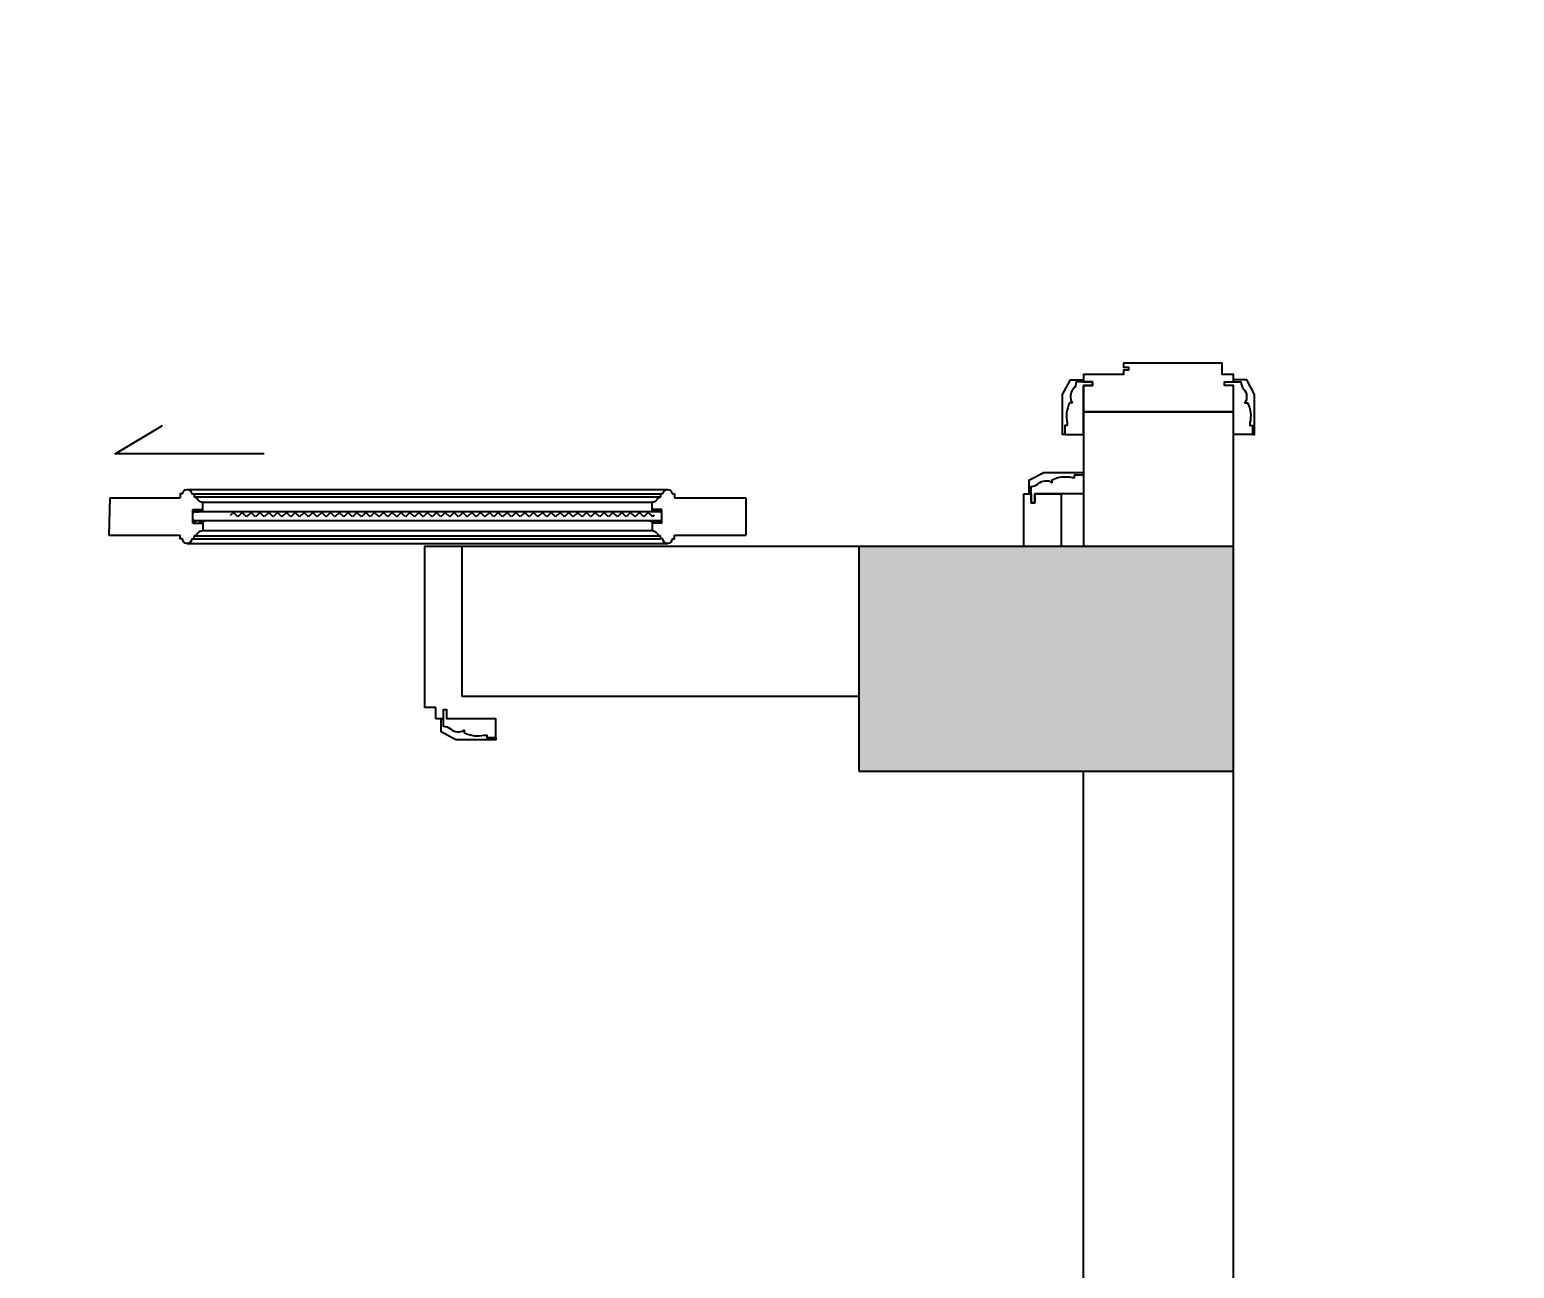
# Model space of a CAD drawing. Header units: millimetres. Extents: x 51249 to 2766742, y -599687 to -1280.
# Drawn here: x 78616 to 80598, y -128640 to -126986 of the extents above; entities that cross this region are included whole.
import ezdxf

# ---------------------------------------------------------------- set-up
doc = ezdxf.new("R2010")
doc.units = ezdxf.units.MM
doc.header["$LTSCALE"] = 10
doc.header["$PDMODE"] = 3
for name, color, linetype in [('A-土建墙（含管井、立管）', 6, 'Continuous'), ('A-土建柱', 6, 'Continuous'), ('A-土建柱填充', 251, 'Continuous'), ('D-Detail(节点图层)', 134, 'Continuous'), ('P-门', 2, 'Continuous'), ('P-门套', 3, 'Continuous')]:
    doc.layers.add(name, color=color, linetype=linetype)
doc.styles.add('DIM', font='SimSun.ttf', dxfattribs={"width": 0.7})
doc.dimstyles.new('25', dxfattribs={"dimscale": 25, "dimtxt": 2, "dimasz": 1, "dimexe": 1, "dimexo": 1, "dimgap": 0.5, "dimtad": 1, "dimdec": 0, "dimzin": 0, "dimdsep": 46, "dimtxsty": 'DIM', "dimblk": 'ARCHTICK', "dimcen": 0, "dimclrd": 5, "dimclre": 5, "dimclrt": 35, "dimadec": 0, "dimazin": 0, "dimtfac": 0.5, "dimtdec": 0, "dimtix": 1, "dimtmove": 2, "dimatfit": 2, "dimldrblk": 'A', "dimfxl": 0, "dimtolj": 1, "dimtzin": 0, "dimlwd": -1, "dimlwe": -1, "dimarcsym": 0})

# ---------------------------------------------------------------- blocks, each defined once
blk = doc.blocks.new('A$C561F020B')
at = {"layer": 'P-门套', "color": 251, "elevation": 0}
for points in [[(0, 253.6), (0, 256.6), (53, 256.6), (73, 246), (73, 228.3)], [(0, 3), (0, 0), (53, 0), (73, 10.6), (73, 28.3)]]:
    blk.add_lwpolyline(points, dxfattribs=at)
at = {"layer": 'P-门套', "elevation": 0}
for points in [[(70, 228.3), (70, 238.3, -0.167877), (60.4, 242.1, 0.333169), (42, 243.6), (42, 247, 0.180635), (15.3, 250.3), (12, 250.3), (12, 253.6), (0, 253.6), (0, 228.3), (65, 228.3), (65, 216.3), (70, 216.3), (70, 228.3), (70, 238.3)], [(70, 28.3), (70, 18.3, 0.167877), (60.4, 14.5, -0.333169), (42, 13), (42, 9.7, -0.180635), (15.3, 6.3), (12, 6.3), (12, 3), (0, 3), (0, 28.3), (65, 28.3), (65, 40.3), (70, 40.3), (70, 28.3), (70, 18.3)]]:
    blk.add_lwpolyline(points, format="xyb", dxfattribs=at)
blk.add_lwpolyline([(30, 28.3), (65, 28.3), (65, 40.3), (70, 40.3), (70, 28.3), (80, 28.3), (80, 43.3), (95, 43.3), (95, 175.3), (89.5, 175.3), (89.5, 168.3), (85.5, 168.3), (85.5, 175.3), (80, 175.3), (80, 228.3), (70, 228.3), (70, 216.3), (65, 216.3), (65, 228.3), (30, 228.3), (30, 28.3)], dxfattribs=at)
blk = doc.blocks.new('A$C61037DDF')
at = {"layer": 'P-门'}
h = blk.add_hatch(dxfattribs=at)
h.set_pattern_fill('AR-SAND', color=251, scale=0.01, angle=180, style=0)
h.set_pattern_definition([(232.5, (30.0002, 732.07565), (-0.489413, 0.016), [0, -0.38608, 0, -0.4318, 0, -0.41275]), (262.5, (30.0002, 732.07565), (-0.716825, -0.449523), [0, -0.20828, 0, -0.34798, 0, -0.13335]), (302.5, (30.0002, 732.38807), (-0.001437, -0.790992), [0, -0.127, 0, -0.4572, 0, -0.5969]), (312.5, (30.0002, 732.3881), (-0.22293, -0.763556), [0, -0.0635, 0, -0.29972, 0, -0.3429])])
h.paths.add_polyline_path([(27, 732.1), (27.1, 731), (27.3, 729.6), (27.7, 728.9), (27.9, 728.6), (28.1, 728.4), (28.5, 728.3), (28.7, 728.3), (29, 728.5), (29.2, 728.8), (29.4, 729.1), (29.6, 729.5), (29.7, 729.8), (29.8, 730.1), (29.9, 730.5), (29.9, 730.7), (29.9, 731), (30, 731.4), (30, 732), (30, 722), (29.9, 722.9), (29.5, 723.7), (29.1, 724.1), (28.8, 724.4), (28.5, 724.6), (28, 724.8), (27.6, 724.9), (27.3, 725), (27, 725)])
h = blk.add_hatch(dxfattribs=at)
h.set_pattern_fill('AR-SAND', color=251, scale=0.01, angle=180, style=0)
h.set_pattern_definition([(307.5, (42.0002, 732.07565), (0.489413, 0.016), [0, -0.38608, 0, -0.4318, 0, -0.41275]), (277.5, (42.0002, 732.07565), (0.716825, -0.449523), [0, -0.20828, 0, -0.34798, 0, -0.13335]), (237.5, (42.0002, 732.38807), (0.001437, -0.790992), [0, -0.127, 0, -0.4572, 0, -0.5969]), (227.5, (42.0002, 732.3881), (0.22293, -0.763556), [0, -0.0635, 0, -0.29972, 0, -0.3429])])
h.paths.add_polyline_path([(45, 732.1), (44.9, 731), (44.7, 729.6), (44.3, 728.9), (44.1, 728.6), (43.9, 728.4), (43.5, 728.3), (43.3, 728.3), (43, 728.5), (42.8, 728.8), (42.6, 729.1), (42.4, 729.5), (42.3, 729.8), (42.2, 730.1), (42.1, 730.5), (42.1, 730.7), (42.1, 731), (42, 731.4), (42, 732), (42, 722), (42.1, 722.9), (42.5, 723.7), (42.9, 724.1), (43.2, 724.4), (43.5, 724.6), (44, 724.8), (44.4, 724.9), (44.7, 725), (45, 725)])
h = blk.add_hatch(dxfattribs=at)
h.set_pattern_fill('ZIGZAG', color=251, scale=66.666667, angle=-45, style=0)
h.set_pattern_definition([(135, (39.217, 113.927), (-2e-15, 11.78511), [8.33333, -8.33333]), (45, (33.325, 119.819), (11.78511, 2e-15), [8.33333, -8.33333])])
h.paths.add_polyline_path([(30, 688.1), (42, 688.1), (42, 122), (30, 122)])
h = blk.add_hatch(dxfattribs=at)
h.set_pattern_fill('AR-SAND', color=251, scale=0.01, angle=180, style=0)
h.set_pattern_definition([(127.5, (30.0002, 117.92446), (-0.489413, -0.016), [0, -0.38608, 0, -0.4318, 0, -0.41275]), (97.5, (30.0002, 117.92446), (-0.716825, 0.449523), [0, -0.20828, 0, -0.34798, 0, -0.13335]), (57.5, (30.0002, 117.61204), (-0.001437, 0.790992), [0, -0.127, 0, -0.4572, 0, -0.5969]), (47.5, (30.0002, 117.61204), (-0.22293, 0.763556), [0, -0.0635, 0, -0.29972, 0, -0.3429])])
h.paths.add_polyline_path([(27, 117.9), (27.1, 119), (27.3, 120.4), (27.7, 121.1), (27.9, 121.4), (28.1, 121.6), (28.5, 121.7), (28.7, 121.7), (29, 121.5), (29.2, 121.2), (29.4, 120.9), (29.6, 120.5), (29.7, 120.2), (29.8, 119.9), (29.9, 119.5), (29.9, 119.3), (29.9, 119), (30, 118.6), (30, 118), (30, 128), (29.9, 127.1), (29.5, 126.3), (29.1, 125.9), (28.8, 125.6), (28.5, 125.4), (28, 125.2), (27.6, 125.1), (27.3, 125), (27, 125)])
h = blk.add_hatch(dxfattribs=at)
h.set_pattern_fill('AR-SAND', color=251, scale=0.01, angle=180, style=0)
h.set_pattern_definition([(52.5, (42.0002, 117.92446), (0.489413, -0.016), [0, -0.38608, 0, -0.4318, 0, -0.41275]), (82.5, (42.0002, 117.92446), (0.716825, 0.449523), [0, -0.20828, 0, -0.34798, 0, -0.13335]), (122.5, (42.0002, 117.61204), (0.001437, 0.790992), [0, -0.127, 0, -0.4572, 0, -0.5969]), (132.5, (42.0002, 117.61204), (0.22293, 0.763556), [0, -0.0635, 0, -0.29972, 0, -0.3429])])
h.paths.add_polyline_path([(45, 117.9), (44.9, 119), (44.7, 120.4), (44.3, 121.1), (44.1, 121.4), (43.9, 121.6), (43.5, 121.7), (43.3, 121.7), (43, 121.5), (42.8, 121.2), (42.6, 120.9), (42.4, 120.5), (42.3, 120.2), (42.2, 119.9), (42.1, 119.5), (42.1, 119.3), (42.1, 119), (42, 118.6), (42, 118), (42, 128), (42.1, 127.1), (42.5, 126.3), (42.9, 125.9), (43.2, 125.6), (43.5, 125.4), (44, 125.2), (44.4, 125.1), (44.7, 125), (45, 125)])
for p, q in [((11, 849.1, 0), (61, 850.1, 0)), ((11, 849.1), (11, 755, 0)), ((61, 850.1), (61, 755, 0)), ((0, 746.3, 0), (0, 103.8, 0)), ((6, 739.5, 0), (6, 736.3, 0)), ((6, 736.3, 0), (10, 736.3, 0)), ((66, 736.3, 0), (62, 736.3, 0)), ((66, 739.5, 0), (66, 736.3, 0)), ((72, 746.3, 0), (72, 103.8, 0)), ((6, 110.5, 0), (6, 113.8, 0)), ((6, 113.8, 0), (10, 113.8, 0)), ((66, 113.8, 0), (62, 113.8, 0)), ((66, 110.5, 0), (66, 113.8, 0)), ((11, 95, 0), (11, 0, 0)), ((61, 95, 0), (61, 0, 0)), ((11, 0, 0), (61, 0, 0))]:
    blk.add_line(p, q, dxfattribs=at)
at = {"layer": 'P-门', "color": 251}
for p, q in [((6, 736.3, 0), (6, 113.8, 0)), ((10, 736.3, 0), (10, 113.8, 0)), ((62, 736.3, 0), (62, 113.8, 0)), ((66, 736.3, 0), (66, 113.8, 0)), ((17.2, 725, 0), (17.2, 125, 0)), ((54.8, 725, 0), (54.8, 125, 0))]:
    blk.add_line(p, q, dxfattribs=at)
at = {"layer": 'P-门', "color": 1}
for p, q in [((30, 735.8, 0), (32.1, 738.1, 0)), ((30, 114.2, 0), (30, 735.8, 0)), ((42, 735.8, 0), (39.9, 738.1, 0)), ((42, 114.2, 0), (42, 735.8, 0)), ((30, 114.2, 0), (32.1, 111.9, 0)), ((42, 114.2, 0), (39.9, 111.9, 0))]:
    blk.add_line(p, q, dxfattribs=at)
at = {"layer": 'P-门', "elevation": 0}
for points in [[(6, 752), (6, 755), (11, 755)], [(66, 752), (66, 755), (61, 755)], [(27, 738.1), (27, 725), (17.2, 725)], [(45, 738.1), (27, 738.1)], [(45, 738.1), (45, 725), (54.8, 725)], [(27, 111.9), (27, 125), (17.2, 125)], [(45, 111.9), (45, 125), (54.8, 125)], [(45, 111.9), (27, 111.9)], [(6, 98), (6, 95), (11, 95)], [(66, 98), (66, 95), (61, 95)]]:
    blk.add_lwpolyline(points, dxfattribs=at)
at = {"layer": 'P-门'}
for centre, radius, start, end in [((6.3, 745.8, 0), 6.26, 92.3383, 267.6617), ((15.1, 736.7, 0), 5.15, 184.9244, 233.5571), ((56.9, 736.7, 0), 5.15, 306.4429, 355.0756), ((65.7, 745.8, 0), 6.26, 272.3383, 87.6617), ((-43.9, 649.9, 0), 99.8, 54.4029, 55.8996), ((8.9, 724.7, 0), 8.29, 2.2828, 50.4186), ((27, 722, 0), 3, 0, 90), ((45, 722, 0), 3, 90, 180), ((63.1, 724.7, 0), 8.29, 129.5814, 177.7172), ((115.8, 649.9, 0), 99.8, 124.1004, 125.5971), ((-43.8, 200.1, 0), 99.8, 304.1004, 305.5971), ((8.9, 125.3, 0), 8.29, 309.5814, 357.7172), ((27, 128, 0), 3, 270, 0), ((45, 128, 0), 3, 180, 270), ((63.1, 125.3, 0), 8.29, 182.2828, 230.4186), ((115.8, 200.1, 0), 99.8, 234.4029, 235.8996), ((6.3, 104.3, 0), 6.26, 92.3383, 267.6617), ((15.1, 113.3, 0), 5.15, 126.4429, 175.0756), ((56.9, 113.3, 0), 5.15, 4.9244, 53.5571), ((65.7, 104.3, 0), 6.26, 272.3383, 87.6617)]:
    blk.add_arc(centre, radius, start, end, dxfattribs=at)
for centre, ratio in [((28.5, 732.1, 0), 0.393869), ((43.5, 732.1, 0), 0.394045)]:
    blk.add_ellipse(centre, major_axis=(0, 3.81), ratio=ratio, start_param=3.141593, end_param=9.424778, dxfattribs=at)
at = {"layer": 'P-门', "extrusion": (0, 0, -1)}
for centre, ratio in [((28.5, 117.9, 0), 0.393869), ((43.5, 117.9, 0), 0.394045)]:
    blk.add_ellipse(centre, major_axis=(0, 3.81), ratio=ratio, dxfattribs=at)
blk = doc.blocks.new('_ArchTick')
at = {"color": 0, "linetype": 'ByBlock', "const_width": 0.15}
blk.add_lwpolyline([(-0.5, -0.5), (0.5, 0.5)], dxfattribs=at)
blk = doc.blocks.new('*D1063')
at = {"layer": 'D-Detail(节点图层)', "color": 5, "ltscale": 0.15}
for p, q in [((2766617, -121582.1), (2766742, -121582.1)), ((2766717, -121582.1), (2766717, -599673.1)), ((2766698.3, -599673.1), (2766742, -599673.1))]:
    blk.add_line(p, q, dxfattribs=at)
at = {"layer": 'Defpoints', "color": 0, "ltscale": 0.15}
for p in [(55453.8, -121582.1), (2766673.3, -599673.1), (2766717, -599673.1)]:
    blk.add_point(p, dxfattribs=at)
at = {"layer": 'D-Detail(节点图层)', "color": 5, "ltscale": 0.15, "xscale": 25, "yscale": 25, "zscale": 25}
for p, rotation in [((2766717, -121582.1), 90), ((2766717, -599673.1), 270)]:
    blk.add_blockref('_ArchTick', p, dxfattribs=dict(at, rotation=rotation))
at = {"layer": 'D-Detail(节点图层)', "color": 35, "ltscale": 0.15, "insert": (2766679.5, -360627.6), "char_height": 50, "attachment_point": 5, "rotation": 90, "style": 'DIM'}
blk.add_mtext('\\A1;478091', dxfattribs=at)
blk = doc.blocks.new('A')
for p, q in [((-1.435, 1.148), (-1.09, 1.437)), ((-1.435, 1.148), (-0.369, 0)), ((-1.09, 1.437), (0, 0)), ((-0.369, 0), (-2.127, 0)), ((-1.435, -1.148), (-0.369, 0)), ((-1.09, -1.437), (0, 0)), ((-1.435, -1.148), (-1.09, -1.437))]:
    blk.add_line(p, q)
for points in [[(-1.435, 1.148), (-1.09, 1.437), (-0.369, 0), (0, 0)], [(-1.435, -1.148), (-1.09, -1.437), (-0.369, 0), (0, 0)]]:
    blk.add_solid(points)

msp = doc.modelspace()

# ---------------------------------------------------------------- hatches: boundary and pattern name
at = {"layer": 'A-土建柱填充'}
h = msp.add_hatch(color=256, dxfattribs=at)
h.dxf.hatch_style = 1
h.paths.add_polyline_path([(79722.7, -127976), (80222.7, -127976), (80222.7, -127676), (79722.7, -127676)])

# ---------------------------------------------------------------- linework, layer by layer
at = {"layer": 'A-土建墙（含管井、立管）', "color": 6}
for p, q in [((80022.7, -127496.5), (80022.7, -127676)), ((80222.7, -127496.5), (80022.7, -127496.5)), ((80222.7, -130366.5), (80222.7, -127496.5)), ((79722.7, -127676), (79192.7, -127676)), ((79192.7, -127676), (79192.7, -127876)), ((79192.7, -127876), (79722.7, -127876)), ((80022.7, -129426), (80022.7, -127976))]:
    msp.add_line(p, q, dxfattribs=at)
at = {"layer": 'A-土建柱'}
msp.add_lwpolyline([(79722.7, -127976), (80222.7, -127976), (80222.7, -127676), (79722.7, -127676), (79722.7, -127976)], dxfattribs=at)
at = {"layer": 'P-门', "linetype": 'ByBlock', "ltscale": 0.15}
msp.add_lwpolyline([(78928.8, -127552.6), (78729.7, -127552.6), (78792.7, -127514.5)], dxfattribs=at)
at = {"layer": 'P-门套'}
for p, q in [((79942.7, -127676), (79942.7, -127606)), ((79942.7, -127606), (79952.7, -127606)), ((79952.7, -127606), (79952.7, -127618)), ((79957.7, -127618), (79957.7, -127606)), ((79957.7, -127606), (79992.7, -127606)), ((79992.7, -127606), (79992.7, -127676)), ((79952.7, -127618), (79957.7, -127618)), ((79157.7, -127891), (79142.7, -127891)), ((79157.7, -127906), (79157.7, -127891)), ((79167.7, -127906), (79157.7, -127906)), ((79172.7, -127894), (79167.7, -127894)), ((79167.7, -127894), (79167.7, -127906)), ((79172.7, -127906), (79172.7, -127894)), ((79207.7, -127906), (79172.7, -127906))]:
    msp.add_line(p, q, dxfattribs=at)
at = {"layer": 'P-门套', "color": 251, "elevation": 0}
for points in [[(80022.7, -127580.7), (80022.7, -127577.7), (79969.7, -127577.7), (79949.7, -127588.2), (79949.7, -127606)], [(79237.7, -127931.3), (79237.7, -127934.3), (79184.7, -127934.3), (79164.7, -127923.7), (79164.7, -127906)]]:
    msp.add_lwpolyline(points, dxfattribs=at)
at = {"layer": 'P-门套', "elevation": 0}
for points in [[(79952.7, -127606), (79952.7, -127596, 0.167877), (79962.4, -127592.2, -0.333169), (79980.7, -127590.6), (79980.7, -127587.3, -0.180635), (80007.4, -127584), (80010.7, -127584), (80010.7, -127580.7), (80022.7, -127580.7), (80022.7, -127606), (79957.7, -127606), (79957.7, -127618), (79952.7, -127618), (79952.7, -127606), (79952.7, -127596)], [(79167.7, -127906), (79167.7, -127916, -0.167877), (79177.4, -127919.7, 0.333169), (79195.7, -127921.3), (79195.7, -127924.6, 0.180635), (79222.4, -127927.9), (79225.7, -127927.9), (79225.7, -127931.3), (79237.7, -127931.3), (79237.7, -127906), (79172.7, -127906), (79172.7, -127894), (79167.7, -127894), (79167.7, -127906), (79167.7, -127916)]]:
    msp.add_lwpolyline(points, format="xyb", dxfattribs=at)
at = {"layer": 'P-门套'}
msp.add_lwpolyline([(79192.7, -127676), (79142.7, -127676), (79142.7, -127891)], dxfattribs=at)

# ---------------------------------------------------------------- block references
at = {"ltscale": 0.15, "rotation": 90}
msp.add_blockref('A$C561F020B', (80251, -127526.5, 0), dxfattribs=at)
at = {"layer": 'P-门', "linetype": 'ByBlock', "ltscale": 0.15, "xscale": -1, "rotation": 90}
msp.add_blockref('A$C61037DDF', (79571.5, -127600), dxfattribs=at)

# ---------------------------------------------------------------- dimensions: what is measured, and where the dimension line sits
at = {"layer": 'D-Detail(节点图层)', "color": 251, "ltscale": 0.15}
dim = msp.add_linear_dim(base=(2766717, -599673.1), p1=(55453.8, -121582.1), p2=(2766673.3, -599673.1), angle=90, dimstyle='25', dxfattribs=at)
dim.commit()
dim.dimension.update_dxf_attribs({"geometry": '*D1063', "text_midpoint": (2766679.5, -360627.6)})

doc.saveas('drawing.dxf')
